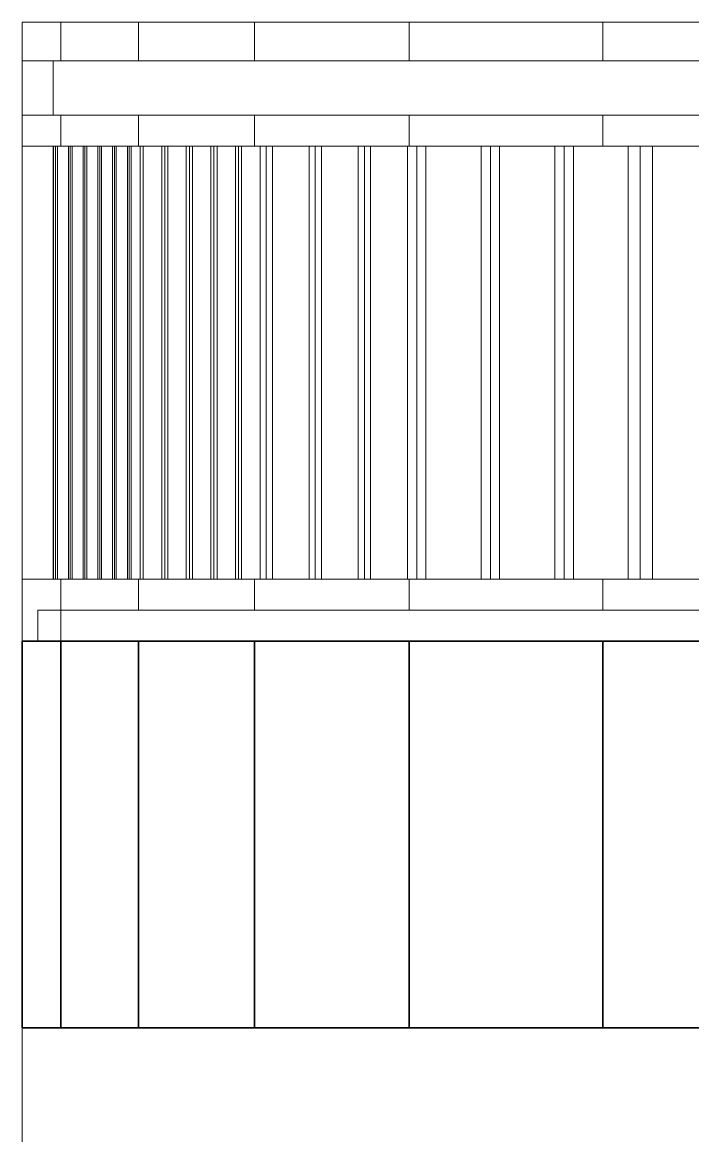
# Model space of a CAD drawing. Header units: inches. Extents: x -7543 to -822, y 102837 to 190349.
# Drawn here: x -824.93789 to -824.92057, y 102836.91109 to 102836.93989 of the extents above; entities that cross this region are included whole.
import ezdxf

# ---------------------------------------------------------------- set-up
doc = ezdxf.new("R2010")
doc.units = ezdxf.units.IN
doc.header["$MEASUREMENT"] = 0
for name, color, linetype, lineweight, true_color in [('BALKON', 7, 'Continuous', 20, 0xffaaa9), ('DUVAR', 7, 'Continuous', 35, 0xfc4642), ('PENCERE', 7, 'Continuous', 18, 0xffb360)]:
    doc.layers.add(name, color=color, linetype=linetype, lineweight=lineweight, true_color=true_color)

msp = doc.modelspace()

# ---------------------------------------------------------------- linework, layer by layer
at = {"layer": 'BALKON'}
for p, q in [((-824.872894, 102836.939887, -0.002), (-824.937894, 102836.939887, -0.002)), ((-824.937894, 102836.924687, -0.002), (-824.937894, 102836.939887, -0.002)), ((-824.872894, 102836.939887, -0.002), (-824.937894, 102836.939887, -0.002)), ((-824.937894, 102836.924687, -0.002), (-824.937894, 102836.939887, -0.002)), ((-824.872894, 102836.939887, -0.002), (-824.937894, 102836.939887, -0.002)), ((-824.937894, 102836.924687, -0.002), (-824.937894, 102836.939887, -0.002)), ((-824.872894, 102836.939887, -0.002), (-824.937894, 102836.939887, -0.002)), ((-824.937894, 102836.924687, -0.002), (-824.937894, 102836.939887, -0.002)), ((-824.872894, 102836.939887, -0.002), (-824.937894, 102836.939887, -0.002)), ((-824.937894, 102836.924687, -0.002), (-824.937894, 102836.939887, -0.002)), ((-824.872894, 102836.939887, -0.002), (-824.937894, 102836.939887, -0.002)), ((-824.937894, 102836.924687, -0.002), (-824.937894, 102836.939887, -0.002)), ((-824.872894, 102836.939887, -0.002), (-824.937894, 102836.939887, -0.002)), ((-824.937894, 102836.924687, -0.002), (-824.937894, 102836.939887, -0.002)), ((-824.872894, 102836.939887, -0.002), (-824.937894, 102836.939887, -0.002)), ((-824.937894, 102836.924687, -0.002), (-824.937894, 102836.939887, -0.002)), ((-824.936894, 102836.938887, -0.002), (-824.936894, 102836.939887, -0.002)), ((-824.936894, 102836.938887, -0.002), (-824.936894, 102836.939887, -0.002)), ((-824.936894, 102836.938887, -0.002), (-824.936894, 102836.939887, -0.002)), ((-824.936894, 102836.938887, -0.002), (-824.936894, 102836.939887, -0.002)), ((-824.936894, 102836.938887, -0.002), (-824.936894, 102836.939887, -0.002)), ((-824.936894, 102836.938887, -0.002), (-824.936894, 102836.939887, -0.002)), ((-824.936894, 102836.938887, -0.002), (-824.936894, 102836.939887, -0.002)), ((-824.936894, 102836.938887, -0.002), (-824.936894, 102836.939887, -0.002)), ((-824.934894, 102836.938887, -0.002), (-824.934894, 102836.939887, -0.002)), ((-824.934894, 102836.938887, -0.002), (-824.934894, 102836.939887, -0.002)), ((-824.934894, 102836.938887, -0.002), (-824.934894, 102836.939887, -0.002)), ((-824.934894, 102836.938887, -0.002), (-824.934894, 102836.939887, -0.002)), ((-824.934894, 102836.938887, -0.002), (-824.934894, 102836.939887, -0.002)), ((-824.934894, 102836.938887, -0.002), (-824.934894, 102836.939887, -0.002)), ((-824.934894, 102836.938887, -0.002), (-824.934894, 102836.939887, -0.002)), ((-824.934894, 102836.938887, -0.002), (-824.934894, 102836.939887, -0.002)), ((-824.931894, 102836.938887, -0.002), (-824.931894, 102836.939887, -0.002)), ((-824.931894, 102836.938887, -0.002), (-824.931894, 102836.939887, -0.002)), ((-824.931894, 102836.938887, -0.002), (-824.931894, 102836.939887, -0.002)), ((-824.931894, 102836.938887, -0.002), (-824.931894, 102836.939887, -0.002)), ((-824.931894, 102836.938887, -0.002), (-824.931894, 102836.939887, -0.002)), ((-824.931894, 102836.938887, -0.002), (-824.931894, 102836.939887, -0.002)), ((-824.931894, 102836.938887, -0.002), (-824.931894, 102836.939887, -0.002)), ((-824.931894, 102836.938887, -0.002), (-824.931894, 102836.939887, -0.002)), ((-824.927894, 102836.938887, -0.002), (-824.927894, 102836.939887, -0.002)), ((-824.927894, 102836.938887, -0.002), (-824.927894, 102836.939887, -0.002)), ((-824.927894, 102836.938887, -0.002), (-824.927894, 102836.939887, -0.002)), ((-824.927894, 102836.938887, -0.002), (-824.927894, 102836.939887, -0.002)), ((-824.927894, 102836.938887, -0.002), (-824.927894, 102836.939887, -0.002)), ((-824.927894, 102836.938887, -0.002), (-824.927894, 102836.939887, -0.002)), ((-824.927894, 102836.938887, -0.002), (-824.927894, 102836.939887, -0.002)), ((-824.927894, 102836.938887, -0.002), (-824.927894, 102836.939887, -0.002)), ((-824.922894, 102836.938887, -0.002), (-824.922894, 102836.939887, -0.002)), ((-824.922894, 102836.938887, -0.002), (-824.922894, 102836.939887, -0.002)), ((-824.922894, 102836.938887, -0.002), (-824.922894, 102836.939887, -0.002)), ((-824.922894, 102836.938887, -0.002), (-824.922894, 102836.939887, -0.002)), ((-824.873894, 102836.938887, -0.002), (-824.937894, 102836.938887, -0.002)), ((-824.873894, 102836.938887, -0.002), (-824.937894, 102836.938887, -0.002)), ((-824.873894, 102836.938887, -0.002), (-824.937894, 102836.938887, -0.002)), ((-824.873894, 102836.938887, -0.002), (-824.937894, 102836.938887, -0.002)), ((-824.873894, 102836.938887, -0.002), (-824.937894, 102836.938887, -0.002)), ((-824.873894, 102836.938887, -0.002), (-824.937894, 102836.938887, -0.002)), ((-824.873894, 102836.938887, -0.002), (-824.937894, 102836.938887, -0.002)), ((-824.873894, 102836.938887, -0.002), (-824.937894, 102836.938887, -0.002)), ((-824.937094, 102836.937487, -0.002), (-824.937094, 102836.938887, -0.002)), ((-824.937094, 102836.937487, -0.002), (-824.937094, 102836.938887, -0.002)), ((-824.937094, 102836.937487, -0.002), (-824.937094, 102836.938887, -0.002)), ((-824.937094, 102836.937487, -0.002), (-824.937094, 102836.938887, -0.002)), ((-824.937094, 102836.937487, -0.002), (-824.937094, 102836.938887, -0.002)), ((-824.937094, 102836.937487, -0.002), (-824.937094, 102836.938887, -0.002)), ((-824.937094, 102836.937487, -0.002), (-824.937094, 102836.938887, -0.002)), ((-824.937094, 102836.937487, -0.002), (-824.937094, 102836.938887, -0.002)), ((-824.873894, 102836.937487, -0.002), (-824.937894, 102836.937487, -0.002)), ((-824.873894, 102836.937487, -0.002), (-824.937894, 102836.937487, -0.002)), ((-824.873894, 102836.937487, -0.002), (-824.937894, 102836.937487, -0.002)), ((-824.873894, 102836.937487, -0.002), (-824.937894, 102836.937487, -0.002)), ((-824.873894, 102836.937487, -0.002), (-824.937894, 102836.937487, -0.002)), ((-824.873894, 102836.937487, -0.002), (-824.937894, 102836.937487, -0.002)), ((-824.873894, 102836.937487, -0.002), (-824.937894, 102836.937487, -0.002)), ((-824.873894, 102836.937487, -0.002), (-824.937894, 102836.937487, -0.002)), ((-824.936894, 102836.936687, -0.002), (-824.936894, 102836.937487, -0.002)), ((-824.936894, 102836.936687, -0.002), (-824.936894, 102836.937487, -0.002)), ((-824.936894, 102836.936687, -0.002), (-824.936894, 102836.937487, -0.002)), ((-824.936894, 102836.936687, -0.002), (-824.936894, 102836.937487, -0.002)), ((-824.936894, 102836.936687, -0.002), (-824.936894, 102836.937487, -0.002)), ((-824.936894, 102836.936687, -0.002), (-824.936894, 102836.937487, -0.002)), ((-824.936894, 102836.936687, -0.002), (-824.936894, 102836.937487, -0.002)), ((-824.936894, 102836.936687, -0.002), (-824.936894, 102836.937487, -0.002)), ((-824.934894, 102836.936687, -0.002), (-824.934894, 102836.937487, -0.002)), ((-824.934894, 102836.936687, -0.002), (-824.934894, 102836.937487, -0.002)), ((-824.934894, 102836.936687, -0.002), (-824.934894, 102836.937487, -0.002)), ((-824.934894, 102836.936687, -0.002), (-824.934894, 102836.937487, -0.002)), ((-824.934894, 102836.936687, -0.002), (-824.934894, 102836.937487, -0.002)), ((-824.934894, 102836.936687, -0.002), (-824.934894, 102836.937487, -0.002)), ((-824.934894, 102836.936687, -0.002), (-824.934894, 102836.937487, -0.002)), ((-824.934894, 102836.936687, -0.002), (-824.934894, 102836.937487, -0.002)), ((-824.931894, 102836.936687, -0.002), (-824.931894, 102836.937487, -0.002)), ((-824.931894, 102836.936687, -0.002), (-824.931894, 102836.937487, -0.002)), ((-824.931894, 102836.936687, -0.002), (-824.931894, 102836.937487, -0.002)), ((-824.931894, 102836.936687, -0.002), (-824.931894, 102836.937487, -0.002)), ((-824.931894, 102836.936687, -0.002), (-824.931894, 102836.937487, -0.002)), ((-824.931894, 102836.936687, -0.002), (-824.931894, 102836.937487, -0.002)), ((-824.931894, 102836.936687, -0.002), (-824.931894, 102836.937487, -0.002)), ((-824.931894, 102836.936687, -0.002), (-824.931894, 102836.937487, -0.002)), ((-824.927894, 102836.936687, -0.002), (-824.927894, 102836.937487, -0.002)), ((-824.927894, 102836.936687, -0.002), (-824.927894, 102836.937487, -0.002)), ((-824.927894, 102836.936687, -0.002), (-824.927894, 102836.937487, -0.002)), ((-824.927894, 102836.936687, -0.002), (-824.927894, 102836.937487, -0.002)), ((-824.922894, 102836.936687, -0.002), (-824.922894, 102836.937487, -0.002)), ((-824.922894, 102836.936687, -0.002), (-824.922894, 102836.937487, -0.002)), ((-824.873894, 102836.936687, -0.002), (-824.937894, 102836.936687, -0.002)), ((-824.873894, 102836.936687, -0.002), (-824.937894, 102836.936687, -0.002)), ((-824.873894, 102836.936687, -0.002), (-824.937894, 102836.936687, -0.002)), ((-824.873894, 102836.936687, -0.002), (-824.937894, 102836.936687, -0.002)), ((-824.873894, 102836.936687, -0.002), (-824.937894, 102836.936687, -0.002)), ((-824.873894, 102836.936687, -0.002), (-824.937894, 102836.936687, -0.002)), ((-824.873894, 102836.936687, -0.002), (-824.937894, 102836.936687, -0.002)), ((-824.873894, 102836.936687, -0.002), (-824.937894, 102836.936687, -0.002)), ((-824.937094, 102836.925487, -0.002), (-824.937094, 102836.936687, -0.002)), ((-824.937094, 102836.925487, -0.002), (-824.937094, 102836.936687, -0.002)), ((-824.937094, 102836.925487, -0.002), (-824.937094, 102836.936687, -0.002)), ((-824.937094, 102836.925487, -0.002), (-824.937094, 102836.936687, -0.002)), ((-824.937094, 102836.925487, -0.002), (-824.937094, 102836.936687, -0.002)), ((-824.937094, 102836.925487, -0.002), (-824.937094, 102836.936687, -0.002)), ((-824.937094, 102836.925487, -0.002), (-824.937094, 102836.936687, -0.002)), ((-824.937094, 102836.925487, -0.002), (-824.937094, 102836.936687, -0.002)), ((-824.937084, 102836.925487, -0.002), (-824.937084, 102836.936687, -0.002)), ((-824.937084, 102836.925487, -0.002), (-824.937084, 102836.936687, -0.002)), ((-824.937084, 102836.925487, -0.002), (-824.937084, 102836.936687, -0.002)), ((-824.937084, 102836.925487, -0.002), (-824.937084, 102836.936687, -0.002)), ((-824.937084, 102836.925487, -0.002), (-824.937084, 102836.936687, -0.002)), ((-824.937084, 102836.925487, -0.002), (-824.937084, 102836.936687, -0.002)), ((-824.937084, 102836.925487, -0.002), (-824.937084, 102836.936687, -0.002)), ((-824.937084, 102836.925487, -0.002), (-824.937084, 102836.936687, -0.002)), ((-824.937036, 102836.925487, -0.002), (-824.937036, 102836.936687, -0.002)), ((-824.937036, 102836.925487, -0.002), (-824.937036, 102836.936687, -0.002)), ((-824.937036, 102836.925487, -0.002), (-824.937036, 102836.936687, -0.002)), ((-824.937036, 102836.925487, -0.002), (-824.937036, 102836.936687, -0.002)), ((-824.937036, 102836.925487, -0.002), (-824.937036, 102836.936687, -0.002)), ((-824.937036, 102836.925487, -0.002), (-824.937036, 102836.936687, -0.002)), ((-824.937036, 102836.925487, -0.002), (-824.937036, 102836.936687, -0.002)), ((-824.937036, 102836.925487, -0.002), (-824.937036, 102836.936687, -0.002)), ((-824.936988, 102836.925487, -0.002), (-824.936988, 102836.936687, -0.002)), ((-824.936988, 102836.925487, -0.002), (-824.936988, 102836.936687, -0.002)), ((-824.936988, 102836.925487, -0.002), (-824.936988, 102836.936687, -0.002)), ((-824.936988, 102836.925487, -0.002), (-824.936988, 102836.936687, -0.002)), ((-824.936988, 102836.925487, -0.002), (-824.936988, 102836.936687, -0.002)), ((-824.936988, 102836.925487, -0.002), (-824.936988, 102836.936687, -0.002)), ((-824.936988, 102836.925487, -0.002), (-824.936988, 102836.936687, -0.002)), ((-824.936988, 102836.925487, -0.002), (-824.936988, 102836.936687, -0.002)), ((-824.936703, 102836.925487, -0.002), (-824.936703, 102836.936687, -0.002)), ((-824.936703, 102836.925487, -0.002), (-824.936703, 102836.936687, -0.002)), ((-824.936703, 102836.925487, -0.002), (-824.936703, 102836.936687, -0.002)), ((-824.936703, 102836.925487, -0.002), (-824.936703, 102836.936687, -0.002)), ((-824.936703, 102836.925487, -0.002), (-824.936703, 102836.936687, -0.002)), ((-824.936703, 102836.925487, -0.002), (-824.936703, 102836.936687, -0.002)), ((-824.936703, 102836.925487, -0.002), (-824.936703, 102836.936687, -0.002)), ((-824.936703, 102836.925487, -0.002), (-824.936703, 102836.936687, -0.002)), ((-824.936655, 102836.925487, -0.002), (-824.936655, 102836.936687, -0.002)), ((-824.936655, 102836.925487, -0.002), (-824.936655, 102836.936687, -0.002)), ((-824.936655, 102836.925487, -0.002), (-824.936655, 102836.936687, -0.002)), ((-824.936655, 102836.925487, -0.002), (-824.936655, 102836.936687, -0.002)), ((-824.936655, 102836.925487, -0.002), (-824.936655, 102836.936687, -0.002)), ((-824.936655, 102836.925487, -0.002), (-824.936655, 102836.936687, -0.002)), ((-824.936655, 102836.925487, -0.002), (-824.936655, 102836.936687, -0.002)), ((-824.936655, 102836.925487, -0.002), (-824.936655, 102836.936687, -0.002)), ((-824.936607, 102836.925487, -0.002), (-824.936607, 102836.936687, -0.002)), ((-824.936607, 102836.925487, -0.002), (-824.936607, 102836.936687, -0.002)), ((-824.936607, 102836.925487, -0.002), (-824.936607, 102836.936687, -0.002)), ((-824.936607, 102836.925487, -0.002), (-824.936607, 102836.936687, -0.002)), ((-824.936607, 102836.925487, -0.002), (-824.936607, 102836.936687, -0.002)), ((-824.936607, 102836.925487, -0.002), (-824.936607, 102836.936687, -0.002)), ((-824.936607, 102836.925487, -0.002), (-824.936607, 102836.936687, -0.002)), ((-824.936607, 102836.925487, -0.002), (-824.936607, 102836.936687, -0.002)), ((-824.936322, 102836.925487, -0.002), (-824.936322, 102836.936687, -0.002)), ((-824.936322, 102836.925487, -0.002), (-824.936322, 102836.936687, -0.002)), ((-824.936322, 102836.925487, -0.002), (-824.936322, 102836.936687, -0.002)), ((-824.936322, 102836.925487, -0.002), (-824.936322, 102836.936687, -0.002)), ((-824.936322, 102836.925487, -0.002), (-824.936322, 102836.936687, -0.002)), ((-824.936322, 102836.925487, -0.002), (-824.936322, 102836.936687, -0.002)), ((-824.936322, 102836.925487, -0.002), (-824.936322, 102836.936687, -0.002)), ((-824.936322, 102836.925487, -0.002), (-824.936322, 102836.936687, -0.002)), ((-824.936274, 102836.925487, -0.002), (-824.936274, 102836.936687, -0.002)), ((-824.936274, 102836.925487, -0.002), (-824.936274, 102836.936687, -0.002)), ((-824.936274, 102836.925487, -0.002), (-824.936274, 102836.936687, -0.002)), ((-824.936274, 102836.925487, -0.002), (-824.936274, 102836.936687, -0.002)), ((-824.936274, 102836.925487, -0.002), (-824.936274, 102836.936687, -0.002)), ((-824.936274, 102836.925487, -0.002), (-824.936274, 102836.936687, -0.002)), ((-824.936274, 102836.925487, -0.002), (-824.936274, 102836.936687, -0.002)), ((-824.936274, 102836.925487, -0.002), (-824.936274, 102836.936687, -0.002)), ((-824.936226, 102836.925487, -0.002), (-824.936226, 102836.936687, -0.002)), ((-824.936226, 102836.925487, -0.002), (-824.936226, 102836.936687, -0.002)), ((-824.936226, 102836.925487, -0.002), (-824.936226, 102836.936687, -0.002)), ((-824.936226, 102836.925487, -0.002), (-824.936226, 102836.936687, -0.002)), ((-824.936226, 102836.925487, -0.002), (-824.936226, 102836.936687, -0.002)), ((-824.936226, 102836.925487, -0.002), (-824.936226, 102836.936687, -0.002)), ((-824.936226, 102836.925487, -0.002), (-824.936226, 102836.936687, -0.002)), ((-824.936226, 102836.925487, -0.002), (-824.936226, 102836.936687, -0.002)), ((-824.935941, 102836.925487, -0.002), (-824.935941, 102836.936687, -0.002)), ((-824.935941, 102836.925487, -0.002), (-824.935941, 102836.936687, -0.002)), ((-824.935941, 102836.925487, -0.002), (-824.935941, 102836.936687, -0.002)), ((-824.935941, 102836.925487, -0.002), (-824.935941, 102836.936687, -0.002)), ((-824.935941, 102836.925487, -0.002), (-824.935941, 102836.936687, -0.002)), ((-824.935941, 102836.925487, -0.002), (-824.935941, 102836.936687, -0.002)), ((-824.935941, 102836.925487, -0.002), (-824.935941, 102836.936687, -0.002)), ((-824.935941, 102836.925487, -0.002), (-824.935941, 102836.936687, -0.002)), ((-824.935893, 102836.925487, -0.002), (-824.935893, 102836.936687, -0.002)), ((-824.935893, 102836.925487, -0.002), (-824.935893, 102836.936687, -0.002)), ((-824.935893, 102836.925487, -0.002), (-824.935893, 102836.936687, -0.002)), ((-824.935893, 102836.925487, -0.002), (-824.935893, 102836.936687, -0.002)), ((-824.935893, 102836.925487, -0.002), (-824.935893, 102836.936687, -0.002)), ((-824.935893, 102836.925487, -0.002), (-824.935893, 102836.936687, -0.002)), ((-824.935893, 102836.925487, -0.002), (-824.935893, 102836.936687, -0.002)), ((-824.935893, 102836.925487, -0.002), (-824.935893, 102836.936687, -0.002)), ((-824.935845, 102836.925487, -0.002), (-824.935845, 102836.936687, -0.002)), ((-824.935845, 102836.925487, -0.002), (-824.935845, 102836.936687, -0.002)), ((-824.935845, 102836.925487, -0.002), (-824.935845, 102836.936687, -0.002)), ((-824.935845, 102836.925487, -0.002), (-824.935845, 102836.936687, -0.002)), ((-824.935845, 102836.925487, -0.002), (-824.935845, 102836.936687, -0.002)), ((-824.935845, 102836.925487, -0.002), (-824.935845, 102836.936687, -0.002)), ((-824.935845, 102836.925487, -0.002), (-824.935845, 102836.936687, -0.002)), ((-824.935845, 102836.925487, -0.002), (-824.935845, 102836.936687, -0.002)), ((-824.93556, 102836.925487, -0.002), (-824.93556, 102836.936687, -0.002)), ((-824.93556, 102836.925487, -0.002), (-824.93556, 102836.936687, -0.002)), ((-824.93556, 102836.925487, -0.002), (-824.93556, 102836.936687, -0.002)), ((-824.93556, 102836.925487, -0.002), (-824.93556, 102836.936687, -0.002)), ((-824.93556, 102836.925487, -0.002), (-824.93556, 102836.936687, -0.002)), ((-824.93556, 102836.925487, -0.002), (-824.93556, 102836.936687, -0.002)), ((-824.93556, 102836.925487, -0.002), (-824.93556, 102836.936687, -0.002)), ((-824.93556, 102836.925487, -0.002), (-824.93556, 102836.936687, -0.002)), ((-824.935512, 102836.925487, -0.002), (-824.935512, 102836.936687, -0.002)), ((-824.935512, 102836.925487, -0.002), (-824.935512, 102836.936687, -0.002)), ((-824.935512, 102836.925487, -0.002), (-824.935512, 102836.936687, -0.002)), ((-824.935512, 102836.925487, -0.002), (-824.935512, 102836.936687, -0.002)), ((-824.935512, 102836.925487, -0.002), (-824.935512, 102836.936687, -0.002)), ((-824.935512, 102836.925487, -0.002), (-824.935512, 102836.936687, -0.002)), ((-824.935512, 102836.925487, -0.002), (-824.935512, 102836.936687, -0.002)), ((-824.935512, 102836.925487, -0.002), (-824.935512, 102836.936687, -0.002)), ((-824.935464, 102836.925487, -0.002), (-824.935464, 102836.936687, -0.002)), ((-824.935464, 102836.925487, -0.002), (-824.935464, 102836.936687, -0.002)), ((-824.935464, 102836.925487, -0.002), (-824.935464, 102836.936687, -0.002)), ((-824.935464, 102836.925487, -0.002), (-824.935464, 102836.936687, -0.002)), ((-824.935464, 102836.925487, -0.002), (-824.935464, 102836.936687, -0.002)), ((-824.935464, 102836.925487, -0.002), (-824.935464, 102836.936687, -0.002)), ((-824.935464, 102836.925487, -0.002), (-824.935464, 102836.936687, -0.002)), ((-824.935464, 102836.925487, -0.002), (-824.935464, 102836.936687, -0.002)), ((-824.935179, 102836.925487, -0.002), (-824.935179, 102836.936687, -0.002)), ((-824.935179, 102836.925487, -0.002), (-824.935179, 102836.936687, -0.002)), ((-824.935179, 102836.925487, -0.002), (-824.935179, 102836.936687, -0.002)), ((-824.935179, 102836.925487, -0.002), (-824.935179, 102836.936687, -0.002)), ((-824.935179, 102836.925487, -0.002), (-824.935179, 102836.936687, -0.002)), ((-824.935179, 102836.925487, -0.002), (-824.935179, 102836.936687, -0.002)), ((-824.935179, 102836.925487, -0.002), (-824.935179, 102836.936687, -0.002)), ((-824.935179, 102836.925487, -0.002), (-824.935179, 102836.936687, -0.002)), ((-824.935131, 102836.925487, -0.002), (-824.935131, 102836.936687, -0.002)), ((-824.935131, 102836.925487, -0.002), (-824.935131, 102836.936687, -0.002)), ((-824.935131, 102836.925487, -0.002), (-824.935131, 102836.936687, -0.002)), ((-824.935131, 102836.925487, -0.002), (-824.935131, 102836.936687, -0.002)), ((-824.935131, 102836.925487, -0.002), (-824.935131, 102836.936687, -0.002)), ((-824.935131, 102836.925487, -0.002), (-824.935131, 102836.936687, -0.002)), ((-824.935131, 102836.925487, -0.002), (-824.935131, 102836.936687, -0.002)), ((-824.935131, 102836.925487, -0.002), (-824.935131, 102836.936687, -0.002)), ((-824.935083, 102836.925487, -0.002), (-824.935083, 102836.936687, -0.002)), ((-824.935083, 102836.925487, -0.002), (-824.935083, 102836.936687, -0.002)), ((-824.935083, 102836.925487, -0.002), (-824.935083, 102836.936687, -0.002)), ((-824.935083, 102836.925487, -0.002), (-824.935083, 102836.936687, -0.002)), ((-824.935083, 102836.925487, -0.002), (-824.935083, 102836.936687, -0.002)), ((-824.935083, 102836.925487, -0.002), (-824.935083, 102836.936687, -0.002)), ((-824.935083, 102836.925487, -0.002), (-824.935083, 102836.936687, -0.002)), ((-824.935083, 102836.925487, -0.002), (-824.935083, 102836.936687, -0.002)), ((-824.934845, 102836.925487, -0.002), (-824.934845, 102836.936687, -0.002)), ((-824.934845, 102836.925487, -0.002), (-824.934845, 102836.936687, -0.002)), ((-824.934845, 102836.925487, -0.002), (-824.934845, 102836.936687, -0.002)), ((-824.934845, 102836.925487, -0.002), (-824.934845, 102836.936687, -0.002)), ((-824.934845, 102836.925487, -0.002), (-824.934845, 102836.936687, -0.002)), ((-824.934845, 102836.925487, -0.002), (-824.934845, 102836.936687, -0.002)), ((-824.934845, 102836.925487, -0.002), (-824.934845, 102836.936687, -0.002)), ((-824.934845, 102836.925487, -0.002), (-824.934845, 102836.936687, -0.002)), ((-824.934766, 102836.925487, -0.002), (-824.934766, 102836.936687, -0.002)), ((-824.934766, 102836.925487, -0.002), (-824.934766, 102836.936687, -0.002)), ((-824.934766, 102836.925487, -0.002), (-824.934766, 102836.936687, -0.002)), ((-824.934766, 102836.925487, -0.002), (-824.934766, 102836.936687, -0.002)), ((-824.934766, 102836.925487, -0.002), (-824.934766, 102836.936687, -0.002)), ((-824.934766, 102836.925487, -0.002), (-824.934766, 102836.936687, -0.002)), ((-824.934766, 102836.925487, -0.002), (-824.934766, 102836.936687, -0.002)), ((-824.934766, 102836.925487, -0.002), (-824.934766, 102836.936687, -0.002)), ((-824.93429, 102836.925487, -0.002), (-824.93429, 102836.936687, -0.002)), ((-824.93429, 102836.925487, -0.002), (-824.93429, 102836.936687, -0.002)), ((-824.93429, 102836.925487, -0.002), (-824.93429, 102836.936687, -0.002)), ((-824.93429, 102836.925487, -0.002), (-824.93429, 102836.936687, -0.002)), ((-824.93429, 102836.925487, -0.002), (-824.93429, 102836.936687, -0.002)), ((-824.93429, 102836.925487, -0.002), (-824.93429, 102836.936687, -0.002)), ((-824.93429, 102836.925487, -0.002), (-824.93429, 102836.936687, -0.002)), ((-824.93429, 102836.925487, -0.002), (-824.93429, 102836.936687, -0.002)), ((-824.93421, 102836.925487, -0.002), (-824.93421, 102836.936687, -0.002)), ((-824.93421, 102836.925487, -0.002), (-824.93421, 102836.936687, -0.002)), ((-824.93421, 102836.925487, -0.002), (-824.93421, 102836.936687, -0.002)), ((-824.93421, 102836.925487, -0.002), (-824.93421, 102836.936687, -0.002)), ((-824.93421, 102836.925487, -0.002), (-824.93421, 102836.936687, -0.002)), ((-824.93421, 102836.925487, -0.002), (-824.93421, 102836.936687, -0.002)), ((-824.93421, 102836.925487, -0.002), (-824.93421, 102836.936687, -0.002)), ((-824.93421, 102836.925487, -0.002), (-824.93421, 102836.936687, -0.002)), ((-824.934131, 102836.925487, -0.002), (-824.934131, 102836.936687, -0.002)), ((-824.934131, 102836.925487, -0.002), (-824.934131, 102836.936687, -0.002)), ((-824.934131, 102836.925487, -0.002), (-824.934131, 102836.936687, -0.002)), ((-824.934131, 102836.925487, -0.002), (-824.934131, 102836.936687, -0.002)), ((-824.934131, 102836.925487, -0.002), (-824.934131, 102836.936687, -0.002)), ((-824.934131, 102836.925487, -0.002), (-824.934131, 102836.936687, -0.002)), ((-824.934131, 102836.925487, -0.002), (-824.934131, 102836.936687, -0.002)), ((-824.934131, 102836.925487, -0.002), (-824.934131, 102836.936687, -0.002)), ((-824.933655, 102836.925487, -0.002), (-824.933655, 102836.936687, -0.002)), ((-824.933655, 102836.925487, -0.002), (-824.933655, 102836.936687, -0.002)), ((-824.933655, 102836.925487, -0.002), (-824.933655, 102836.936687, -0.002)), ((-824.933655, 102836.925487, -0.002), (-824.933655, 102836.936687, -0.002)), ((-824.933655, 102836.925487, -0.002), (-824.933655, 102836.936687, -0.002)), ((-824.933655, 102836.925487, -0.002), (-824.933655, 102836.936687, -0.002)), ((-824.933655, 102836.925487, -0.002), (-824.933655, 102836.936687, -0.002)), ((-824.933655, 102836.925487, -0.002), (-824.933655, 102836.936687, -0.002)), ((-824.933575, 102836.925487, -0.002), (-824.933575, 102836.936687, -0.002)), ((-824.933575, 102836.925487, -0.002), (-824.933575, 102836.936687, -0.002)), ((-824.933575, 102836.925487, -0.002), (-824.933575, 102836.936687, -0.002)), ((-824.933575, 102836.925487, -0.002), (-824.933575, 102836.936687, -0.002)), ((-824.933575, 102836.925487, -0.002), (-824.933575, 102836.936687, -0.002)), ((-824.933575, 102836.925487, -0.002), (-824.933575, 102836.936687, -0.002)), ((-824.933575, 102836.925487, -0.002), (-824.933575, 102836.936687, -0.002)), ((-824.933575, 102836.925487, -0.002), (-824.933575, 102836.936687, -0.002)), ((-824.933496, 102836.925487, -0.002), (-824.933496, 102836.936687, -0.002)), ((-824.933496, 102836.925487, -0.002), (-824.933496, 102836.936687, -0.002)), ((-824.933496, 102836.925487, -0.002), (-824.933496, 102836.936687, -0.002)), ((-824.933496, 102836.925487, -0.002), (-824.933496, 102836.936687, -0.002)), ((-824.933496, 102836.925487, -0.002), (-824.933496, 102836.936687, -0.002)), ((-824.933496, 102836.925487, -0.002), (-824.933496, 102836.936687, -0.002)), ((-824.933496, 102836.925487, -0.002), (-824.933496, 102836.936687, -0.002)), ((-824.933496, 102836.925487, -0.002), (-824.933496, 102836.936687, -0.002)), ((-824.93302, 102836.925487, -0.002), (-824.93302, 102836.936687, -0.002)), ((-824.93302, 102836.925487, -0.002), (-824.93302, 102836.936687, -0.002)), ((-824.93302, 102836.925487, -0.002), (-824.93302, 102836.936687, -0.002)), ((-824.93302, 102836.925487, -0.002), (-824.93302, 102836.936687, -0.002)), ((-824.93302, 102836.925487, -0.002), (-824.93302, 102836.936687, -0.002)), ((-824.93302, 102836.925487, -0.002), (-824.93302, 102836.936687, -0.002)), ((-824.93302, 102836.925487, -0.002), (-824.93302, 102836.936687, -0.002)), ((-824.93302, 102836.925487, -0.002), (-824.93302, 102836.936687, -0.002)), ((-824.93294, 102836.925487, -0.002), (-824.93294, 102836.936687, -0.002)), ((-824.93294, 102836.925487, -0.002), (-824.93294, 102836.936687, -0.002)), ((-824.93294, 102836.925487, -0.002), (-824.93294, 102836.936687, -0.002)), ((-824.93294, 102836.925487, -0.002), (-824.93294, 102836.936687, -0.002)), ((-824.93294, 102836.925487, -0.002), (-824.93294, 102836.936687, -0.002)), ((-824.93294, 102836.925487, -0.002), (-824.93294, 102836.936687, -0.002)), ((-824.93294, 102836.925487, -0.002), (-824.93294, 102836.936687, -0.002)), ((-824.93294, 102836.925487, -0.002), (-824.93294, 102836.936687, -0.002)), ((-824.932861, 102836.925487, -0.002), (-824.932861, 102836.936687, -0.002)), ((-824.932861, 102836.925487, -0.002), (-824.932861, 102836.936687, -0.002)), ((-824.932861, 102836.925487, -0.002), (-824.932861, 102836.936687, -0.002)), ((-824.932861, 102836.925487, -0.002), (-824.932861, 102836.936687, -0.002)), ((-824.932861, 102836.925487, -0.002), (-824.932861, 102836.936687, -0.002)), ((-824.932861, 102836.925487, -0.002), (-824.932861, 102836.936687, -0.002)), ((-824.932861, 102836.925487, -0.002), (-824.932861, 102836.936687, -0.002)), ((-824.932861, 102836.925487, -0.002), (-824.932861, 102836.936687, -0.002)), ((-824.932385, 102836.925487, -0.002), (-824.932385, 102836.936687, -0.002)), ((-824.932385, 102836.925487, -0.002), (-824.932385, 102836.936687, -0.002)), ((-824.932385, 102836.925487, -0.002), (-824.932385, 102836.936687, -0.002)), ((-824.932385, 102836.925487, -0.002), (-824.932385, 102836.936687, -0.002)), ((-824.932385, 102836.925487, -0.002), (-824.932385, 102836.936687, -0.002)), ((-824.932385, 102836.925487, -0.002), (-824.932385, 102836.936687, -0.002)), ((-824.932385, 102836.925487, -0.002), (-824.932385, 102836.936687, -0.002)), ((-824.932385, 102836.925487, -0.002), (-824.932385, 102836.936687, -0.002)), ((-824.932305, 102836.925487, -0.002), (-824.932305, 102836.936687, -0.002)), ((-824.932305, 102836.925487, -0.002), (-824.932305, 102836.936687, -0.002)), ((-824.932305, 102836.925487, -0.002), (-824.932305, 102836.936687, -0.002)), ((-824.932305, 102836.925487, -0.002), (-824.932305, 102836.936687, -0.002)), ((-824.932305, 102836.925487, -0.002), (-824.932305, 102836.936687, -0.002)), ((-824.932305, 102836.925487, -0.002), (-824.932305, 102836.936687, -0.002)), ((-824.932305, 102836.925487, -0.002), (-824.932305, 102836.936687, -0.002)), ((-824.932305, 102836.925487, -0.002), (-824.932305, 102836.936687, -0.002)), ((-824.932226, 102836.925487, -0.002), (-824.932226, 102836.936687, -0.002)), ((-824.932226, 102836.925487, -0.002), (-824.932226, 102836.936687, -0.002)), ((-824.932226, 102836.925487, -0.002), (-824.932226, 102836.936687, -0.002)), ((-824.932226, 102836.925487, -0.002), (-824.932226, 102836.936687, -0.002)), ((-824.932226, 102836.925487, -0.002), (-824.932226, 102836.936687, -0.002)), ((-824.932226, 102836.925487, -0.002), (-824.932226, 102836.936687, -0.002)), ((-824.932226, 102836.925487, -0.002), (-824.932226, 102836.936687, -0.002)), ((-824.932226, 102836.925487, -0.002), (-824.932226, 102836.936687, -0.002)), ((-824.93175, 102836.925487, -0.002), (-824.93175, 102836.936687, -0.002)), ((-824.93175, 102836.925487, -0.002), (-824.93175, 102836.936687, -0.002)), ((-824.93175, 102836.925487, -0.002), (-824.93175, 102836.936687, -0.002)), ((-824.93175, 102836.925487, -0.002), (-824.93175, 102836.936687, -0.002)), ((-824.93175, 102836.925487, -0.002), (-824.93175, 102836.936687, -0.002)), ((-824.93175, 102836.925487, -0.002), (-824.93175, 102836.936687, -0.002)), ((-824.93175, 102836.925487, -0.002), (-824.93175, 102836.936687, -0.002)), ((-824.93175, 102836.925487, -0.002), (-824.93175, 102836.936687, -0.002)), ((-824.931591, 102836.925487, -0.002), (-824.931591, 102836.936687, -0.002)), ((-824.931591, 102836.925487, -0.002), (-824.931591, 102836.936687, -0.002)), ((-824.931591, 102836.925487, -0.002), (-824.931591, 102836.936687, -0.002)), ((-824.931591, 102836.925487, -0.002), (-824.931591, 102836.936687, -0.002)), ((-824.931591, 102836.925487, -0.002), (-824.931591, 102836.936687, -0.002)), ((-824.931591, 102836.925487, -0.002), (-824.931591, 102836.936687, -0.002)), ((-824.931591, 102836.925487, -0.002), (-824.931591, 102836.936687, -0.002)), ((-824.931591, 102836.925487, -0.002), (-824.931591, 102836.936687, -0.002)), ((-824.931432, 102836.925487, -0.002), (-824.931432, 102836.936687, -0.002)), ((-824.931432, 102836.925487, -0.002), (-824.931432, 102836.936687, -0.002)), ((-824.931432, 102836.925487, -0.002), (-824.931432, 102836.936687, -0.002)), ((-824.931432, 102836.925487, -0.002), (-824.931432, 102836.936687, -0.002)), ((-824.931432, 102836.925487, -0.002), (-824.931432, 102836.936687, -0.002)), ((-824.931432, 102836.925487, -0.002), (-824.931432, 102836.936687, -0.002)), ((-824.931432, 102836.925487, -0.002), (-824.931432, 102836.936687, -0.002)), ((-824.931432, 102836.925487, -0.002), (-824.931432, 102836.936687, -0.002)), ((-824.93048, 102836.925487, -0.002), (-824.93048, 102836.936687, -0.002)), ((-824.93048, 102836.925487, -0.002), (-824.93048, 102836.936687, -0.002)), ((-824.93048, 102836.925487, -0.002), (-824.93048, 102836.936687, -0.002)), ((-824.93048, 102836.925487, -0.002), (-824.93048, 102836.936687, -0.002)), ((-824.93048, 102836.925487, -0.002), (-824.93048, 102836.936687, -0.002)), ((-824.93048, 102836.925487, -0.002), (-824.93048, 102836.936687, -0.002)), ((-824.93048, 102836.925487, -0.002), (-824.93048, 102836.936687, -0.002)), ((-824.93048, 102836.925487, -0.002), (-824.93048, 102836.936687, -0.002)), ((-824.930321, 102836.925487, -0.002), (-824.930321, 102836.936687, -0.002)), ((-824.930321, 102836.925487, -0.002), (-824.930321, 102836.936687, -0.002)), ((-824.930321, 102836.925487, -0.002), (-824.930321, 102836.936687, -0.002)), ((-824.930321, 102836.925487, -0.002), (-824.930321, 102836.936687, -0.002)), ((-824.930321, 102836.925487, -0.002), (-824.930321, 102836.936687, -0.002)), ((-824.930321, 102836.925487, -0.002), (-824.930321, 102836.936687, -0.002)), ((-824.930321, 102836.925487, -0.002), (-824.930321, 102836.936687, -0.002)), ((-824.930321, 102836.925487, -0.002), (-824.930321, 102836.936687, -0.002)), ((-824.930162, 102836.925487, -0.002), (-824.930162, 102836.936687, -0.002)), ((-824.930162, 102836.925487, -0.002), (-824.930162, 102836.936687, -0.002)), ((-824.930162, 102836.925487, -0.002), (-824.930162, 102836.936687, -0.002)), ((-824.930162, 102836.925487, -0.002), (-824.930162, 102836.936687, -0.002)), ((-824.930162, 102836.925487, -0.002), (-824.930162, 102836.936687, -0.002)), ((-824.930162, 102836.925487, -0.002), (-824.930162, 102836.936687, -0.002)), ((-824.930162, 102836.925487, -0.002), (-824.930162, 102836.936687, -0.002)), ((-824.930162, 102836.925487, -0.002), (-824.930162, 102836.936687, -0.002)), ((-824.92921, 102836.925487, -0.002), (-824.92921, 102836.936687, -0.002)), ((-824.92921, 102836.925487, -0.002), (-824.92921, 102836.936687, -0.002)), ((-824.92921, 102836.925487, -0.002), (-824.92921, 102836.936687, -0.002)), ((-824.92921, 102836.925487, -0.002), (-824.92921, 102836.936687, -0.002)), ((-824.92921, 102836.925487, -0.002), (-824.92921, 102836.936687, -0.002)), ((-824.92921, 102836.925487, -0.002), (-824.92921, 102836.936687, -0.002)), ((-824.92921, 102836.925487, -0.002), (-824.92921, 102836.936687, -0.002)), ((-824.92921, 102836.925487, -0.002), (-824.92921, 102836.936687, -0.002)), ((-824.929051, 102836.925487, -0.002), (-824.929051, 102836.936687, -0.002)), ((-824.929051, 102836.925487, -0.002), (-824.929051, 102836.936687, -0.002)), ((-824.929051, 102836.925487, -0.002), (-824.929051, 102836.936687, -0.002)), ((-824.929051, 102836.925487, -0.002), (-824.929051, 102836.936687, -0.002)), ((-824.929051, 102836.925487, -0.002), (-824.929051, 102836.936687, -0.002)), ((-824.929051, 102836.925487, -0.002), (-824.929051, 102836.936687, -0.002)), ((-824.929051, 102836.925487, -0.002), (-824.929051, 102836.936687, -0.002)), ((-824.929051, 102836.925487, -0.002), (-824.929051, 102836.936687, -0.002)), ((-824.928892, 102836.925487, -0.002), (-824.928892, 102836.936687, -0.002)), ((-824.928892, 102836.925487, -0.002), (-824.928892, 102836.936687, -0.002)), ((-824.928892, 102836.925487, -0.002), (-824.928892, 102836.936687, -0.002)), ((-824.928892, 102836.925487, -0.002), (-824.928892, 102836.936687, -0.002)), ((-824.928892, 102836.925487, -0.002), (-824.928892, 102836.936687, -0.002)), ((-824.928892, 102836.925487, -0.002), (-824.928892, 102836.936687, -0.002)), ((-824.928892, 102836.925487, -0.002), (-824.928892, 102836.936687, -0.002)), ((-824.928892, 102836.925487, -0.002), (-824.928892, 102836.936687, -0.002)), ((-824.92794, 102836.925487, -0.002), (-824.92794, 102836.936687, -0.002)), ((-824.92794, 102836.925487, -0.002), (-824.92794, 102836.936687, -0.002)), ((-824.92794, 102836.925487, -0.002), (-824.92794, 102836.936687, -0.002)), ((-824.92794, 102836.925487, -0.002), (-824.92794, 102836.936687, -0.002)), ((-824.92794, 102836.925487, -0.002), (-824.92794, 102836.936687, -0.002)), ((-824.92794, 102836.925487, -0.002), (-824.92794, 102836.936687, -0.002)), ((-824.92794, 102836.925487, -0.002), (-824.92794, 102836.936687, -0.002)), ((-824.92794, 102836.925487, -0.002), (-824.92794, 102836.936687, -0.002)), ((-824.927701, 102836.925487, -0.002), (-824.927701, 102836.936687, -0.002)), ((-824.927701, 102836.925487, -0.002), (-824.927701, 102836.936687, -0.002)), ((-824.927701, 102836.925487, -0.002), (-824.927701, 102836.936687, -0.002)), ((-824.927701, 102836.925487, -0.002), (-824.927701, 102836.936687, -0.002)), ((-824.927701, 102836.925487, -0.002), (-824.927701, 102836.936687, -0.002)), ((-824.927701, 102836.925487, -0.002), (-824.927701, 102836.936687, -0.002)), ((-824.927701, 102836.925487, -0.002), (-824.927701, 102836.936687, -0.002)), ((-824.927701, 102836.925487, -0.002), (-824.927701, 102836.936687, -0.002)), ((-824.927463, 102836.925487, -0.002), (-824.927463, 102836.936687, -0.002)), ((-824.927463, 102836.925487, -0.002), (-824.927463, 102836.936687, -0.002)), ((-824.927463, 102836.925487, -0.002), (-824.927463, 102836.936687, -0.002)), ((-824.927463, 102836.925487, -0.002), (-824.927463, 102836.936687, -0.002)), ((-824.927463, 102836.925487, -0.002), (-824.927463, 102836.936687, -0.002)), ((-824.927463, 102836.925487, -0.002), (-824.927463, 102836.936687, -0.002)), ((-824.927463, 102836.925487, -0.002), (-824.927463, 102836.936687, -0.002)), ((-824.927463, 102836.925487, -0.002), (-824.927463, 102836.936687, -0.002)), ((-824.926035, 102836.925487, -0.002), (-824.926035, 102836.936687, -0.002)), ((-824.926035, 102836.925487, -0.002), (-824.926035, 102836.936687, -0.002)), ((-824.926035, 102836.925487, -0.002), (-824.926035, 102836.936687, -0.002)), ((-824.926035, 102836.925487, -0.002), (-824.926035, 102836.936687, -0.002)), ((-824.926035, 102836.925487, -0.002), (-824.926035, 102836.936687, -0.002)), ((-824.926035, 102836.925487, -0.002), (-824.926035, 102836.936687, -0.002)), ((-824.926035, 102836.925487, -0.002), (-824.926035, 102836.936687, -0.002)), ((-824.926035, 102836.925487, -0.002), (-824.926035, 102836.936687, -0.002)), ((-824.925796, 102836.925487, -0.002), (-824.925796, 102836.936687, -0.002)), ((-824.925796, 102836.925487, -0.002), (-824.925796, 102836.936687, -0.002)), ((-824.925796, 102836.925487, -0.002), (-824.925796, 102836.936687, -0.002)), ((-824.925796, 102836.925487, -0.002), (-824.925796, 102836.936687, -0.002)), ((-824.925796, 102836.925487, -0.002), (-824.925796, 102836.936687, -0.002)), ((-824.925796, 102836.925487, -0.002), (-824.925796, 102836.936687, -0.002)), ((-824.925796, 102836.925487, -0.002), (-824.925796, 102836.936687, -0.002)), ((-824.925796, 102836.925487, -0.002), (-824.925796, 102836.936687, -0.002)), ((-824.925558, 102836.925487, -0.002), (-824.925558, 102836.936687, -0.002)), ((-824.925558, 102836.925487, -0.002), (-824.925558, 102836.936687, -0.002)), ((-824.925558, 102836.925487, -0.002), (-824.925558, 102836.936687, -0.002)), ((-824.925558, 102836.925487, -0.002), (-824.925558, 102836.936687, -0.002)), ((-824.925558, 102836.925487, -0.002), (-824.925558, 102836.936687, -0.002)), ((-824.925558, 102836.925487, -0.002), (-824.925558, 102836.936687, -0.002)), ((-824.925558, 102836.925487, -0.002), (-824.925558, 102836.936687, -0.002)), ((-824.925558, 102836.925487, -0.002), (-824.925558, 102836.936687, -0.002)), ((-824.92413, 102836.925487, -0.002), (-824.92413, 102836.936687, -0.002)), ((-824.92413, 102836.925487, -0.002), (-824.92413, 102836.936687, -0.002)), ((-824.92413, 102836.925487, -0.002), (-824.92413, 102836.936687, -0.002)), ((-824.92413, 102836.925487, -0.002), (-824.92413, 102836.936687, -0.002)), ((-824.92413, 102836.925487, -0.002), (-824.92413, 102836.936687, -0.002)), ((-824.92413, 102836.925487, -0.002), (-824.92413, 102836.936687, -0.002)), ((-824.92413, 102836.925487, -0.002), (-824.92413, 102836.936687, -0.002)), ((-824.92413, 102836.925487, -0.002), (-824.92413, 102836.936687, -0.002)), ((-824.923891, 102836.925487, -0.002), (-824.923891, 102836.936687, -0.002)), ((-824.923891, 102836.925487, -0.002), (-824.923891, 102836.936687, -0.002)), ((-824.923891, 102836.925487, -0.002), (-824.923891, 102836.936687, -0.002)), ((-824.923891, 102836.925487, -0.002), (-824.923891, 102836.936687, -0.002)), ((-824.923891, 102836.925487, -0.002), (-824.923891, 102836.936687, -0.002)), ((-824.923891, 102836.925487, -0.002), (-824.923891, 102836.936687, -0.002)), ((-824.923891, 102836.925487, -0.002), (-824.923891, 102836.936687, -0.002)), ((-824.923891, 102836.925487, -0.002), (-824.923891, 102836.936687, -0.002)), ((-824.923653, 102836.925487, -0.002), (-824.923653, 102836.936687, -0.002)), ((-824.923653, 102836.925487, -0.002), (-824.923653, 102836.936687, -0.002)), ((-824.923653, 102836.925487, -0.002), (-824.923653, 102836.936687, -0.002)), ((-824.923653, 102836.925487, -0.002), (-824.923653, 102836.936687, -0.002)), ((-824.923653, 102836.925487, -0.002), (-824.923653, 102836.936687, -0.002)), ((-824.923653, 102836.925487, -0.002), (-824.923653, 102836.936687, -0.002)), ((-824.923653, 102836.925487, -0.002), (-824.923653, 102836.936687, -0.002)), ((-824.923653, 102836.925487, -0.002), (-824.923653, 102836.936687, -0.002)), ((-824.922241, 102836.925487, -0.002), (-824.922241, 102836.936687, -0.002)), ((-824.922241, 102836.925487, -0.002), (-824.922241, 102836.936687, -0.002)), ((-824.922241, 102836.925487, -0.002), (-824.922241, 102836.936687, -0.002)), ((-824.922241, 102836.925487, -0.002), (-824.922241, 102836.936687, -0.002)), ((-824.922241, 102836.925487, -0.002), (-824.922241, 102836.936687, -0.002)), ((-824.922241, 102836.925487, -0.002), (-824.922241, 102836.936687, -0.002)), ((-824.922241, 102836.925487, -0.002), (-824.922241, 102836.936687, -0.002)), ((-824.922241, 102836.925487, -0.002), (-824.922241, 102836.936687, -0.002)), ((-824.921923, 102836.925487, -0.002), (-824.921923, 102836.936687, -0.002)), ((-824.921923, 102836.925487, -0.002), (-824.921923, 102836.936687, -0.002)), ((-824.921923, 102836.925487, -0.002), (-824.921923, 102836.936687, -0.002)), ((-824.921923, 102836.925487, -0.002), (-824.921923, 102836.936687, -0.002)), ((-824.921923, 102836.925487, -0.002), (-824.921923, 102836.936687, -0.002)), ((-824.921923, 102836.925487, -0.002), (-824.921923, 102836.936687, -0.002)), ((-824.921923, 102836.925487, -0.002), (-824.921923, 102836.936687, -0.002)), ((-824.921923, 102836.925487, -0.002), (-824.921923, 102836.936687, -0.002)), ((-824.921606, 102836.925487, -0.002), (-824.921606, 102836.936687, -0.002)), ((-824.921606, 102836.925487, -0.002), (-824.921606, 102836.936687, -0.002)), ((-824.921606, 102836.925487, -0.002), (-824.921606, 102836.936687, -0.002)), ((-824.921606, 102836.925487, -0.002), (-824.921606, 102836.936687, -0.002)), ((-824.921606, 102836.925487, -0.002), (-824.921606, 102836.936687, -0.002)), ((-824.921606, 102836.925487, -0.002), (-824.921606, 102836.936687, -0.002)), ((-824.921606, 102836.925487, -0.002), (-824.921606, 102836.936687, -0.002)), ((-824.921606, 102836.925487, -0.002), (-824.921606, 102836.936687, -0.002)), ((-824.873894, 102836.925487, -0.002), (-824.937894, 102836.925487, -0.002)), ((-824.873894, 102836.925487, -0.002), (-824.937894, 102836.925487, -0.002)), ((-824.873894, 102836.925487, -0.002), (-824.937894, 102836.925487, -0.002)), ((-824.873894, 102836.925487, -0.002), (-824.937894, 102836.925487, -0.002)), ((-824.873894, 102836.925487, -0.002), (-824.937894, 102836.925487, -0.002)), ((-824.873894, 102836.925487, -0.002), (-824.937894, 102836.925487, -0.002)), ((-824.873894, 102836.925487, -0.002), (-824.937894, 102836.925487, -0.002)), ((-824.873894, 102836.925487, -0.002), (-824.937894, 102836.925487, -0.002)), ((-824.936894, 102836.924687, -0.002), (-824.936894, 102836.925487, -0.002)), ((-824.936894, 102836.924687, -0.002), (-824.936894, 102836.925487, -0.002)), ((-824.936894, 102836.924687, -0.002), (-824.936894, 102836.925487, -0.002)), ((-824.936894, 102836.924687, -0.002), (-824.936894, 102836.925487, -0.002)), ((-824.936894, 102836.924687, -0.002), (-824.936894, 102836.925487, -0.002)), ((-824.936894, 102836.924687, -0.002), (-824.936894, 102836.925487, -0.002)), ((-824.936894, 102836.924687, -0.002), (-824.936894, 102836.925487, -0.002)), ((-824.936894, 102836.924687, -0.002), (-824.936894, 102836.925487, -0.002)), ((-824.934894, 102836.924687, -0.002), (-824.934894, 102836.925487, -0.002)), ((-824.934894, 102836.924687, -0.002), (-824.934894, 102836.925487, -0.002)), ((-824.934894, 102836.924687, -0.002), (-824.934894, 102836.925487, -0.002)), ((-824.934894, 102836.924687, -0.002), (-824.934894, 102836.925487, -0.002)), ((-824.934894, 102836.924687, -0.002), (-824.934894, 102836.925487, -0.002)), ((-824.934894, 102836.924687, -0.002), (-824.934894, 102836.925487, -0.002)), ((-824.934894, 102836.924687, -0.002), (-824.934894, 102836.925487, -0.002)), ((-824.934894, 102836.924687, -0.002), (-824.934894, 102836.925487, -0.002)), ((-824.931894, 102836.924687, -0.002), (-824.931894, 102836.925487, -0.002)), ((-824.931894, 102836.924687, -0.002), (-824.931894, 102836.925487, -0.002)), ((-824.931894, 102836.924687, -0.002), (-824.931894, 102836.925487, -0.002)), ((-824.931894, 102836.924687, -0.002), (-824.931894, 102836.925487, -0.002)), ((-824.931894, 102836.924687, -0.002), (-824.931894, 102836.925487, -0.002)), ((-824.931894, 102836.924687, -0.002), (-824.931894, 102836.925487, -0.002)), ((-824.931894, 102836.924687, -0.002), (-824.931894, 102836.925487, -0.002)), ((-824.931894, 102836.924687, -0.002), (-824.931894, 102836.925487, -0.002)), ((-824.927894, 102836.924687, -0.002), (-824.927894, 102836.925487, -0.002)), ((-824.927894, 102836.924687, -0.002), (-824.927894, 102836.925487, -0.002)), ((-824.927894, 102836.924687, -0.002), (-824.927894, 102836.925487, -0.002)), ((-824.927894, 102836.924687, -0.002), (-824.927894, 102836.925487, -0.002)), ((-824.927894, 102836.924687, -0.002), (-824.927894, 102836.925487, -0.002)), ((-824.927894, 102836.924687, -0.002), (-824.927894, 102836.925487, -0.002)), ((-824.927894, 102836.924687, -0.002), (-824.927894, 102836.925487, -0.002)), ((-824.927894, 102836.924687, -0.002), (-824.927894, 102836.925487, -0.002)), ((-824.922894, 102836.924687, -0.002), (-824.922894, 102836.925487, -0.002)), ((-824.922894, 102836.924687, -0.002), (-824.922894, 102836.925487, -0.002)), ((-824.922894, 102836.924687, -0.002), (-824.922894, 102836.925487, -0.002)), ((-824.922894, 102836.924687, -0.002), (-824.922894, 102836.925487, -0.002)), ((-824.922894, 102836.924687, -0.002), (-824.922894, 102836.925487, -0.002)), ((-824.922894, 102836.924687, -0.002), (-824.922894, 102836.925487, -0.002)), ((-824.922894, 102836.924687, -0.002), (-824.922894, 102836.925487, -0.002)), ((-824.922894, 102836.924687, -0.002), (-824.922894, 102836.925487, -0.002)), ((-824.937894, 102836.923887, -0.002), (-824.937894, 102836.924687, -0.002)), ((-824.937894, 102836.923887, -0.002), (-824.937894, 102836.924687, -0.002)), ((-824.937894, 102836.923887, -0.002), (-824.937894, 102836.924687, -0.002)), ((-824.937894, 102836.923887, -0.002), (-824.937894, 102836.924687, -0.002)), ((-824.937894, 102836.923887, -0.002), (-824.937894, 102836.924687, -0.002)), ((-824.937894, 102836.923887, -0.002), (-824.937894, 102836.924687, -0.002)), ((-824.937894, 102836.923887, -0.002), (-824.937894, 102836.924687, -0.002)), ((-824.937894, 102836.923887, -0.002), (-824.937894, 102836.924687, -0.002)), ((-824.873894, 102836.924687, -0.002), (-824.937494, 102836.924687, -0.002)), ((-824.937494, 102836.923887, -0.002), (-824.937494, 102836.924687, -0.002)), ((-824.873894, 102836.924687, -0.002), (-824.937494, 102836.924687, -0.002)), ((-824.937494, 102836.923887, -0.002), (-824.937494, 102836.924687, -0.002)), ((-824.873894, 102836.924687, -0.002), (-824.937494, 102836.924687, -0.002)), ((-824.937494, 102836.923887, -0.002), (-824.937494, 102836.924687, -0.002)), ((-824.873894, 102836.924687, -0.002), (-824.937494, 102836.924687, -0.002)), ((-824.937494, 102836.923887, -0.002), (-824.937494, 102836.924687, -0.002)), ((-824.873894, 102836.924687, -0.002), (-824.937494, 102836.924687, -0.002)), ((-824.937494, 102836.923887, -0.002), (-824.937494, 102836.924687, -0.002)), ((-824.873894, 102836.924687, -0.002), (-824.937494, 102836.924687, -0.002)), ((-824.937494, 102836.923887, -0.002), (-824.937494, 102836.924687, -0.002)), ((-824.873894, 102836.924687, -0.002), (-824.937494, 102836.924687, -0.002)), ((-824.937494, 102836.923887, -0.002), (-824.937494, 102836.924687, -0.002)), ((-824.873894, 102836.924687, -0.002), (-824.937494, 102836.924687, -0.002)), ((-824.937494, 102836.923887, -0.002), (-824.937494, 102836.924687, -0.002)), ((-824.936894, 102836.923887, -0.002), (-824.936894, 102836.924687, -0.002)), ((-824.936894, 102836.923887, -0.002), (-824.936894, 102836.924687, -0.002)), ((-824.936894, 102836.923887, -0.002), (-824.936894, 102836.924687, -0.002)), ((-824.936894, 102836.923887, -0.002), (-824.936894, 102836.924687, -0.002)), ((-824.936894, 102836.923887, -0.002), (-824.936894, 102836.924687, -0.002)), ((-824.936894, 102836.923887, -0.002), (-824.936894, 102836.924687, -0.002)), ((-824.936894, 102836.923887, -0.002), (-824.936894, 102836.924687, -0.002)), ((-824.936894, 102836.923887, -0.002), (-824.936894, 102836.924687, -0.002))]:
    msp.add_line(p, q, dxfattribs=at)
at = {"layer": 'DUVAR'}
for p, q in [((-824.937894, 102836.913887, -0.002), (-824.937894, 102836.923887, -0.002)), ((-824.937894, 102836.923887, -0.002), (-824.872894, 102836.923887, -0.002)), ((-824.937894, 102836.913887, -0.002), (-824.937894, 102836.923887, -0.002)), ((-824.937894, 102836.923887, -0.002), (-824.872894, 102836.923887, -0.002)), ((-824.937894, 102836.913887, -0.002), (-824.937894, 102836.923887, -0.002)), ((-824.937894, 102836.923887, -0.002), (-824.872894, 102836.923887, -0.002)), ((-824.937894, 102836.913887, -0.002), (-824.937894, 102836.923887, -0.002)), ((-824.937894, 102836.923887, -0.002), (-824.872894, 102836.923887, -0.002)), ((-824.937894, 102836.913887, -0.002), (-824.937894, 102836.923887, -0.002)), ((-824.937894, 102836.923887, -0.002), (-824.872894, 102836.923887, -0.002)), ((-824.937894, 102836.913887, -0.002), (-824.937894, 102836.923887, -0.002)), ((-824.937894, 102836.923887, -0.002), (-824.872894, 102836.923887, -0.002)), ((-824.937894, 102836.913887, -0.002), (-824.937894, 102836.923887, -0.002)), ((-824.937894, 102836.923887, -0.002), (-824.872894, 102836.923887, -0.002)), ((-824.937894, 102836.913887, -0.002), (-824.937894, 102836.923887, -0.002)), ((-824.937894, 102836.923887, -0.002), (-824.872894, 102836.923887, -0.002)), ((-824.936894, 102836.913887, -0.002), (-824.936894, 102836.923887, -0.002)), ((-824.936894, 102836.913887, -0.002), (-824.936894, 102836.923887, -0.002)), ((-824.936894, 102836.913887, -0.002), (-824.936894, 102836.923887, -0.002)), ((-824.936894, 102836.913887, -0.002), (-824.936894, 102836.923887, -0.002)), ((-824.936894, 102836.913887, -0.002), (-824.936894, 102836.923887, -0.002)), ((-824.936894, 102836.913887, -0.002), (-824.936894, 102836.923887, -0.002)), ((-824.936894, 102836.913887, -0.002), (-824.936894, 102836.923887, -0.002)), ((-824.936894, 102836.913887, -0.002), (-824.936894, 102836.923887, -0.002)), ((-824.934894, 102836.913887, -0.002), (-824.934894, 102836.923887, -0.002)), ((-824.934894, 102836.913887, -0.002), (-824.934894, 102836.923887, -0.002)), ((-824.934894, 102836.913887, -0.002), (-824.934894, 102836.923887, -0.002)), ((-824.934894, 102836.913887, -0.002), (-824.934894, 102836.923887, -0.002)), ((-824.934894, 102836.913887, -0.002), (-824.934894, 102836.923887, -0.002)), ((-824.934894, 102836.913887, -0.002), (-824.934894, 102836.923887, -0.002)), ((-824.934894, 102836.913887, -0.002), (-824.934894, 102836.923887, -0.002)), ((-824.934894, 102836.913887, -0.002), (-824.934894, 102836.923887, -0.002)), ((-824.931894, 102836.913887, -0.002), (-824.931894, 102836.923887, -0.002)), ((-824.931894, 102836.913887, -0.002), (-824.931894, 102836.923887, -0.002)), ((-824.931894, 102836.913887, -0.002), (-824.931894, 102836.923887, -0.002)), ((-824.931894, 102836.913887, -0.002), (-824.931894, 102836.923887, -0.002)), ((-824.931894, 102836.913887, -0.002), (-824.931894, 102836.923887, -0.002)), ((-824.931894, 102836.913887, -0.002), (-824.931894, 102836.923887, -0.002)), ((-824.931894, 102836.913887, -0.002), (-824.931894, 102836.923887, -0.002)), ((-824.931894, 102836.913887, -0.002), (-824.931894, 102836.923887, -0.002)), ((-824.927894, 102836.913887, -0.002), (-824.927894, 102836.923887, -0.002)), ((-824.927894, 102836.913887, -0.002), (-824.927894, 102836.923887, -0.002)), ((-824.927894, 102836.913887, -0.002), (-824.927894, 102836.923887, -0.002)), ((-824.927894, 102836.913887, -0.002), (-824.927894, 102836.923887, -0.002)), ((-824.927894, 102836.913887, -0.002), (-824.927894, 102836.923887, -0.002)), ((-824.927894, 102836.913887, -0.002), (-824.927894, 102836.923887, -0.002)), ((-824.927894, 102836.913887, -0.002), (-824.927894, 102836.923887, -0.002)), ((-824.927894, 102836.913887, -0.002), (-824.927894, 102836.923887, -0.002)), ((-824.922894, 102836.913887, -0.002), (-824.922894, 102836.923887, -0.002)), ((-824.922894, 102836.913887, -0.002), (-824.922894, 102836.923887, -0.002)), ((-824.922894, 102836.913887, -0.002), (-824.922894, 102836.923887, -0.002)), ((-824.922894, 102836.913887, -0.002), (-824.922894, 102836.923887, -0.002)), ((-824.922894, 102836.913887, -0.002), (-824.922894, 102836.923887, -0.002)), ((-824.922894, 102836.913887, -0.002), (-824.922894, 102836.923887, -0.002)), ((-824.922894, 102836.913887, -0.002), (-824.922894, 102836.923887, -0.002)), ((-824.922894, 102836.913887, -0.002), (-824.922894, 102836.923887, -0.002)), ((-824.872894, 102836.913887, -0.002), (-824.937894, 102836.913887, -0.002)), ((-824.872894, 102836.913887, -0.002), (-824.937894, 102836.913887, -0.002)), ((-824.872894, 102836.913887, -0.002), (-824.937894, 102836.913887, -0.002)), ((-824.872894, 102836.913887, -0.002), (-824.937894, 102836.913887, -0.002)), ((-824.872894, 102836.913887, -0.002), (-824.937894, 102836.913887, -0.002)), ((-824.872894, 102836.913887, -0.002), (-824.937894, 102836.913887, -0.002)), ((-824.872894, 102836.913887, -0.002), (-824.937894, 102836.913887, -0.002)), ((-824.872894, 102836.913887, -0.002), (-824.937894, 102836.913887, -0.002))]:
    msp.add_line(p, q, dxfattribs=at)
at = {"layer": 'PENCERE'}
msp.add_line((-824.937894, 102836.881887, -0.002), (-824.937894, 102836.915887, -0.002), dxfattribs=at)

doc.saveas('drawing.dxf')
